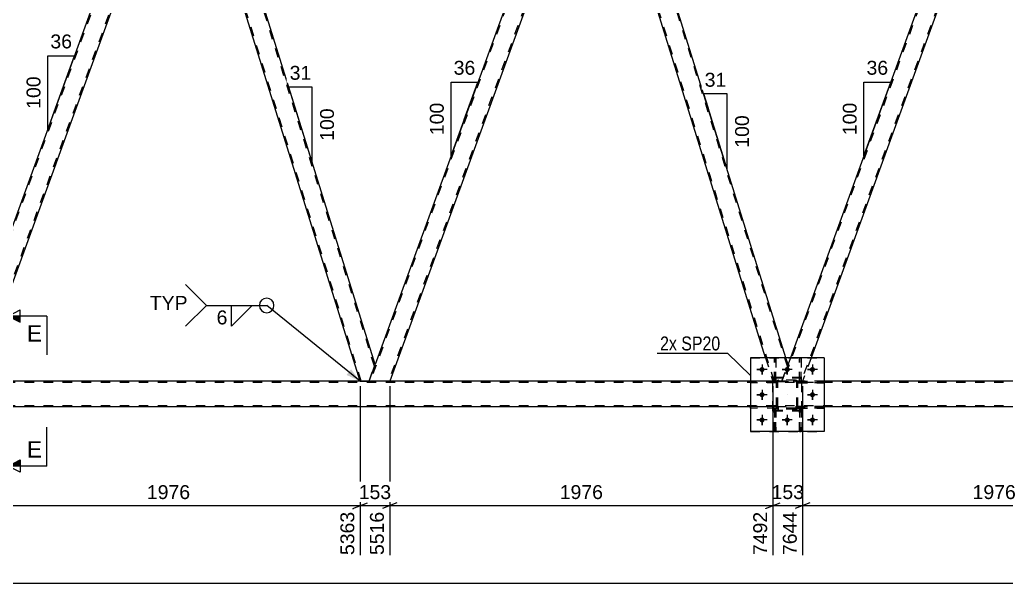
# Model space of a CAD drawing. Header units: millimetres. Extents: x -115 to 726, y -400 to 194.
# Drawn here: x 56.1 to 259.5, y -164.9 to -48.7 of the extents above; entities that cross this region are included whole.
import ezdxf

# ---------------------------------------------------------------- set-up
doc = ezdxf.new("R2010")
doc.units = ezdxf.units.MM
doc.linetypes.add('DXK_LINE_DOT2', pattern=[3.9198, 1.9599, -1.9599])
doc.linetypes.add('DXK_LINE_DOT3', pattern=[5.9187, 2.979, -0.9799, 0.9799, -0.9799])
doc.styles.add('Arial', font='arial.ttf', dxfattribs={"height": 0.2})
doc.styles.add('Arial Narrow', font='ARIALN.TTF', dxfattribs={"height": 0.2})

# ---------------------------------------------------------------- blocks, each defined once
blk = doc.blocks.new('Part-203724152-3119 - 2793')
at = {"color": 7, "linetype": 'DXK_LINE_DOT2'}
for p, q in [((212.16, -123.23), (206.76, -123.23)), ((206.76, -123.55), (206.76, -123.23)), ((212.16, -123.55), (206.76, -123.55)), ((211.56, -123.55), (211.56, -123.23)), ((212.16, -123.23), (212.16, -123.55))]:
    blk.add_line(p, q, dxfattribs=at)
blk = doc.blocks.new('Part-203724152-3107 - 2793')
at = {"color": 7, "linetype": 'DXK_LINE_DOT2'}
for p, q in [((216.92, -123.24), (216.92, -118.39)), ((216.92, -118.39), (217.24, -118.39)), ((217.24, -118.39), (217.24, -123.24)), ((216.92, -122.64), (217.24, -122.64)), ((217.24, -123.24), (216.92, -123.24))]:
    blk.add_line(p, q, dxfattribs=at)
blk = doc.blocks.new('Part-203724152-3131 - 2793')
at = {"color": 2, "linetype": 'Continuous'}
for p, q in [((221.96, -118.4), (206.76, -118.4)), ((206.76, -118.4), (206.76, -133.6)), ((221.96, -118.4), (221.96, -133.6)), ((221.96, -133.6), (206.76, -133.6))]:
    blk.add_line(p, q, dxfattribs=at)
blk = doc.blocks.new('Part-203724152-3016 - 2793')
at = {"color": 2, "linetype": 'Continuous'}
for p, q in [((91.37, -2), (89.82, -6.25)), ((92.69, -2), (91.37, -2)), ((129.39, -119.75), (92.69, -2)), ((126.28, -123.22), (89.82, -6.25)), ((128.12, -123.22), (129.39, -119.75))]:
    blk.add_line(p, q, dxfattribs=at)
at = {"color": 7, "linetype": 'DXK_LINE_DOT2'}
for p, q in [((129.25, -120.12), (92.43, -2)), ((126.53, -123.22), (89.96, -5.88)), ((126.28, -123.22), (128.12, -123.22))]:
    blk.add_line(p, q, dxfattribs=at)
blk = doc.blocks.new('Part-203724152-3021 - 2793')
at = {"color": 7, "linetype": 'DXK_LINE_DOT2'}
for p, q in [((257.64, -2), (213.51, -123.22)), ((261.38, -2), (217.26, -123.22)), ((257.64, -2), (257.65, -2)), ((261.64, -2), (260.09, -6.25)), ((215.02, -118.4), (213.26, -123.22)), ((219.27, -118.4), (217.52, -123.22)), ((217.52, -123.22), (213.26, -123.22))]:
    blk.add_line(p, q, dxfattribs=at)
at = {"color": 2, "linetype": 'Continuous'}
for p, q in [((257.38, -2), (215.02, -118.4)), ((257.38, -2), (261.64, -2)), ((260.09, -6.25), (219.27, -118.4))]:
    blk.add_line(p, q, dxfattribs=at)
blk = doc.blocks.new('Part-203724152-3041 - 2793')
at = {"color": 2, "linetype": 'Continuous'}
for p, q in [((176.5, -2), (174.96, -6.25)), ((177.82, -2), (176.5, -2)), ((214.1, -118.4), (177.82, -2)), ((209.91, -118.4), (174.96, -6.25))]:
    blk.add_line(p, q, dxfattribs=at)
at = {"color": 7, "linetype": 'DXK_LINE_DOT2'}
for p, q in [((214.39, -120.12), (177.57, -2)), ((211.67, -123.22), (175.09, -5.88)), ((209.91, -118.4), (211.41, -123.22)), ((213.26, -123.22), (214.52, -119.75)), ((214.52, -119.75), (214.1, -118.4)), ((211.41, -123.22), (213.26, -123.22))]:
    blk.add_line(p, q, dxfattribs=at)
blk = doc.blocks.new('Part-203724152-3051 - 2793')
at = {"color": 7, "linetype": 'DXK_LINE_DOT2'}
for p, q in [((43.25, -123.22), (87.37, -2)), ((46.99, -123.22), (91.11, -2)), ((87.11, -2), (86.97, -2.4)), ((90.62, -2), (87.11, -2)), ((87.37, -2), (87.39, -2)), ((89.82, -6.25), (91.37, -2)), ((42.99, -123.22), (44.75, -118.4)), ((47.25, -123.22), (49, -118.4)), ((47.25, -123.22), (42.99, -123.22))]:
    blk.add_line(p, q, dxfattribs=at)
at = {"color": 2, "linetype": 'Continuous'}
for p, q in [((91.37, -2), (90.62, -2)), ((44.75, -118.4), (86.97, -2.4)), ((49, -118.4), (89.82, -6.25))]:
    blk.add_line(p, q, dxfattribs=at)
blk = doc.blocks.new('Part-203724152-3056 - 2793')
at = {"color": 7, "linetype": 'DXK_LINE_DOT2'}
for p, q in [((172.5, -2), (128.38, -123.22)), ((176.25, -2), (132.13, -123.22)), ((172.5, -2), (172.52, -2)), ((176.5, -2), (174.96, -6.25)), ((128.12, -123.22), (129.39, -119.75)), ((132.38, -123.22), (128.12, -123.22))]:
    blk.add_line(p, q, dxfattribs=at)
at = {"color": 2, "linetype": 'Continuous'}
for p, q in [((172.25, -2), (129.39, -119.75)), ((176.5, -2), (172.25, -2)), ((174.96, -6.25), (132.38, -123.22))]:
    blk.add_line(p, q, dxfattribs=at)
blk = doc.blocks.new('Part-203724152-3103 - 2793')
at = {"color": 7, "linetype": 'DXK_LINE_DOT2'}
for p, q in [((217.36, -122.46), (211.36, -122.46)), ((211.36, -129.26), (211.36, -122.46)), ((217.36, -129.26), (217.36, -122.46)), ((217.36, -129.26), (211.36, -129.26))]:
    blk.add_line(p, q, dxfattribs=at)
blk = doc.blocks.new('Part-203724152-3102 - 2793')
at = {"color": 7, "linetype": 'DXK_LINE_DOT2'}
for p, q in [((217.36, -122.59), (211.36, -122.59)), ((211.36, -129.39), (211.36, -122.59)), ((217.36, -129.39), (217.36, -122.59)), ((217.36, -129.39), (211.36, -129.39))]:
    blk.add_line(p, q, dxfattribs=at)
blk = doc.blocks.new('Part-203724152-3104 - 2793')
at = {"color": 7, "linetype": 'DXK_LINE_DOT2'}
for p, q in [((212.16, -123.48), (212.2, -123.29)), ((212.2, -123.29), (212.16, -123.48)), ((212.16, -128.52), (212.16, -123.48)), ((212.4, -123.48), (212.42, -123.38)), ((212.4, -128.52), (212.4, -123.48)), ((212.42, -123.38), (212.47, -123.31)), ((212.46, -123.03), (212.64, -123)), ((212.64, -123), (212.46, -123.03)), ((212.47, -123.31), (212.55, -123.25)), ((212.55, -123.25), (212.64, -123.24)), ((216.08, -123), (212.64, -123)), ((212.64, -123.24), (216.08, -123.24)), ((216.08, -123), (216.27, -123.03)), ((216.27, -123.03), (216.08, -123)), ((216.08, -123.24), (216.18, -123.25)), ((216.18, -123.25), (216.25, -123.31)), ((216.25, -123.31), (216.31, -123.38)), ((216.31, -123.38), (216.32, -123.48)), ((216.32, -128.52), (216.32, -123.48)), ((216.53, -123.29), (216.56, -123.48)), ((216.56, -123.48), (216.53, -123.29)), ((216.56, -128.52), (216.56, -123.48)), ((212.2, -128.7), (212.16, -128.52)), ((212.16, -128.52), (212.2, -128.7)), ((212.42, -128.61), (212.4, -128.52)), ((212.47, -128.69), (212.42, -128.61)), ((212.64, -129), (212.46, -128.96)), ((212.46, -128.96), (212.64, -129)), ((212.55, -128.74), (212.47, -128.69)), ((212.64, -128.76), (212.55, -128.74)), ((216.08, -128.76), (212.64, -128.76)), ((216.08, -129), (212.64, -129)), ((216.18, -128.74), (216.08, -128.76)), ((216.27, -128.96), (216.08, -129)), ((216.08, -129), (216.27, -128.96)), ((216.25, -128.69), (216.18, -128.74)), ((216.31, -128.61), (216.25, -128.69)), ((216.32, -128.52), (216.31, -128.61)), ((216.56, -128.52), (216.53, -128.7)), ((216.53, -128.7), (216.56, -128.52))]:
    blk.add_line(p, q, dxfattribs=at)
at = {"color": 7, "linetype": 'DXK_LINE_DOT3'}
blk.add_line((214.36, -126), (214.36, -126), dxfattribs=at)
at = {"color": 7, "linetype": 'DXK_LINE_DOT2'}
for centre, start, end in [((212.64, -123.48), 112.5, 157.5), ((212.64, -123.48), 112.5, 157.5), ((216.08, -123.48), 22.5, 67.5), ((216.08, -123.48), 22.5, 67.5), ((212.64, -128.52), 202.5, 247.5), ((212.64, -128.52), 202.5, 247.5), ((216.08, -128.52), 292.5, 337.5), ((216.08, -128.52), 292.5, 337.5)]:
    blk.add_arc(centre, 0.48, start, end, dxfattribs=at)
blk = doc.blocks.new('Part-203724152-3105 - 2793')
at = {"color": 7, "linetype": 'DXK_LINE_DOT2'}
for p, q in [((216.92, -133.59), (216.92, -128.76)), ((216.92, -128.76), (217.24, -128.76)), ((216.92, -129.36), (217.24, -129.36)), ((217.24, -128.76), (217.24, -133.59)), ((217.24, -133.59), (216.92, -133.59))]:
    blk.add_line(p, q, dxfattribs=at)
blk = doc.blocks.new('Part-203724152-3106 - 2793')
at = {"color": 7, "linetype": 'DXK_LINE_DOT2'}
for p, q in [((211.72, -133.59), (211.72, -128.76)), ((211.72, -128.76), (212.04, -128.76)), ((211.72, -129.36), (212.04, -129.36)), ((212.04, -128.76), (212.04, -133.59)), ((212.04, -133.59), (211.72, -133.59))]:
    blk.add_line(p, q, dxfattribs=at)
blk = doc.blocks.new('Part-203724152-3108 - 2793')
at = {"color": 7, "linetype": 'DXK_LINE_DOT2'}
for p, q in [((211.72, -123.24), (211.72, -118.39)), ((211.72, -118.39), (212.04, -118.39)), ((212.04, -118.39), (212.04, -123.24)), ((211.72, -122.64), (212.04, -122.64)), ((212.04, -123.24), (211.72, -123.24))]:
    blk.add_line(p, q, dxfattribs=at)
blk = doc.blocks.new('Part-203724152-3109 - 2793')
at = {"color": 7, "linetype": 'DXK_LINE_DOT2'}
for p, q in [((212.16, -128.43), (206.76, -128.43)), ((206.76, -128.43), (206.76, -128.75)), ((212.16, -128.75), (206.76, -128.75)), ((211.56, -128.75), (211.56, -128.43)), ((212.16, -128.75), (212.16, -128.43))]:
    blk.add_line(p, q, dxfattribs=at)
blk = doc.blocks.new('Part-203724152-3110 - 2793')
at = {"color": 7, "linetype": 'DXK_LINE_DOT2'}
for p, q in [((212.16, -123.23), (206.76, -123.23)), ((206.76, -123.23), (206.76, -123.55)), ((212.16, -123.55), (206.76, -123.55)), ((211.56, -123.55), (211.56, -123.23)), ((212.16, -123.55), (212.16, -123.23))]:
    blk.add_line(p, q, dxfattribs=at)
blk = doc.blocks.new('Part-203724152-3111 - 2793')
at = {"color": 7, "linetype": 'DXK_LINE_DOT2'}
for p, q in [((221.96, -128.43), (216.56, -128.43)), ((216.56, -128.43), (216.56, -128.75)), ((216.56, -128.75), (221.96, -128.75)), ((217.16, -128.75), (217.16, -128.43)), ((221.96, -128.75), (221.96, -128.43))]:
    blk.add_line(p, q, dxfattribs=at)
blk = doc.blocks.new('Part-203724152-3112 - 2793')
at = {"color": 7, "linetype": 'DXK_LINE_DOT2'}
for p, q in [((221.96, -123.23), (216.56, -123.23)), ((216.56, -123.23), (216.56, -123.55)), ((216.56, -123.55), (221.96, -123.55)), ((217.16, -123.55), (217.16, -123.23)), ((221.96, -123.55), (221.96, -123.23))]:
    blk.add_line(p, q, dxfattribs=at)
blk = doc.blocks.new('Part-203724152-3113 - 2793')
at = {"color": 7, "linetype": 'DXK_LINE_DOT2'}
for p, q in [((212.16, -123.48), (212.2, -123.29)), ((212.2, -123.29), (212.16, -123.48)), ((212.16, -128.52), (212.16, -123.48)), ((212.4, -123.48), (212.42, -123.38)), ((212.4, -128.52), (212.4, -123.48)), ((212.42, -123.38), (212.47, -123.31)), ((212.46, -123.03), (212.64, -123)), ((212.64, -123), (212.46, -123.03)), ((212.47, -123.31), (212.55, -123.25)), ((212.55, -123.25), (212.64, -123.24)), ((216.08, -123), (212.64, -123)), ((212.64, -123.24), (216.08, -123.24)), ((216.08, -123), (216.27, -123.03)), ((216.27, -123.03), (216.08, -123)), ((216.08, -123.24), (216.18, -123.25)), ((216.18, -123.25), (216.25, -123.31)), ((216.25, -123.31), (216.31, -123.38)), ((216.31, -123.38), (216.32, -123.48)), ((216.32, -128.52), (216.32, -123.48)), ((216.53, -123.29), (216.56, -123.48)), ((216.56, -123.48), (216.53, -123.29)), ((216.56, -128.52), (216.56, -123.48)), ((212.2, -128.7), (212.16, -128.52)), ((212.16, -128.52), (212.2, -128.7)), ((212.42, -128.61), (212.4, -128.52)), ((212.47, -128.69), (212.42, -128.61)), ((212.64, -129), (212.46, -128.96)), ((212.46, -128.96), (212.64, -129)), ((212.55, -128.74), (212.47, -128.69)), ((212.64, -128.76), (212.55, -128.74)), ((216.08, -128.76), (212.64, -128.76)), ((216.08, -129), (212.64, -129)), ((216.18, -128.74), (216.08, -128.76)), ((216.27, -128.96), (216.08, -129)), ((216.08, -129), (216.27, -128.96)), ((216.25, -128.69), (216.18, -128.74)), ((216.31, -128.61), (216.25, -128.69)), ((216.32, -128.52), (216.31, -128.61)), ((216.56, -128.52), (216.53, -128.7)), ((216.53, -128.7), (216.56, -128.52))]:
    blk.add_line(p, q, dxfattribs=at)
at = {"color": 7, "linetype": 'DXK_LINE_DOT3'}
blk.add_line((214.36, -126), (214.36, -126), dxfattribs=at)
at = {"color": 7, "linetype": 'DXK_LINE_DOT2'}
for centre, start, end in [((212.64, -123.48), 112.5, 157.5), ((212.64, -123.48), 112.5, 157.5), ((216.08, -123.48), 22.5, 67.5), ((216.08, -123.48), 22.5, 67.5), ((212.64, -128.52), 202.5, 247.5), ((212.64, -128.52), 202.5, 247.5), ((216.08, -128.52), 292.5, 337.5), ((216.08, -128.52), 292.5, 337.5)]:
    blk.add_arc(centre, 0.48, start, end, dxfattribs=at)
blk = doc.blocks.new('Part-203724152-3114 - 2793')
at = {"color": 7, "linetype": 'DXK_LINE_DOT2'}
for p, q in [((217.24, -128.76), (216.92, -128.76)), ((216.92, -128.76), (216.92, -133.59)), ((216.92, -129.36), (217.24, -129.36)), ((217.24, -133.59), (217.24, -128.76)), ((216.92, -133.59), (217.24, -133.59))]:
    blk.add_line(p, q, dxfattribs=at)
blk = doc.blocks.new('Part-203724152-3115 - 2793')
at = {"color": 7, "linetype": 'DXK_LINE_DOT2'}
for p, q in [((212.04, -128.76), (211.72, -128.76)), ((211.72, -128.76), (211.72, -133.59)), ((211.72, -129.36), (212.04, -129.36)), ((212.04, -133.59), (212.04, -128.76)), ((211.72, -133.59), (212.04, -133.59))]:
    blk.add_line(p, q, dxfattribs=at)
blk = doc.blocks.new('Part-203724152-3116 - 2793')
at = {"color": 2, "linetype": 'Continuous'}
for p, q in [((216.92, -118.4), (216.92, -118.39)), ((217.24, -118.39), (216.92, -118.39)), ((217.24, -118.4), (217.24, -118.39))]:
    blk.add_line(p, q, dxfattribs=at)
at = {"color": 7, "linetype": 'DXK_LINE_DOT2'}
for p, q in [((216.92, -123.24), (216.92, -118.4)), ((217.24, -123.24), (217.24, -118.4)), ((216.92, -122.64), (217.24, -122.64)), ((217.24, -123.24), (216.92, -123.24))]:
    blk.add_line(p, q, dxfattribs=at)
blk = doc.blocks.new('Part-203724152-3117 - 2793')
at = {"color": 2, "linetype": 'Continuous'}
for p, q in [((211.72, -118.4), (211.72, -118.39)), ((212.04, -118.39), (211.72, -118.39)), ((212.04, -118.4), (212.04, -118.39))]:
    blk.add_line(p, q, dxfattribs=at)
at = {"color": 7, "linetype": 'DXK_LINE_DOT2'}
for p, q in [((211.72, -123.24), (211.72, -118.4)), ((212.04, -123.24), (212.04, -118.4)), ((211.72, -122.64), (212.04, -122.64)), ((212.04, -123.24), (211.72, -123.24))]:
    blk.add_line(p, q, dxfattribs=at)
blk = doc.blocks.new('Part-203724152-3118 - 2793')
at = {"color": 7, "linetype": 'DXK_LINE_DOT2'}
for p, q in [((212.16, -128.43), (206.76, -128.43)), ((206.76, -128.75), (206.76, -128.43)), ((212.16, -128.75), (206.76, -128.75)), ((211.56, -128.75), (211.56, -128.43)), ((212.16, -128.43), (212.16, -128.75))]:
    blk.add_line(p, q, dxfattribs=at)
blk = doc.blocks.new('Part-203724152-3120 - 2793')
at = {"color": 7, "linetype": 'DXK_LINE_DOT2'}
for p, q in [((216.56, -128.75), (216.56, -128.43)), ((216.56, -128.43), (221.96, -128.43)), ((221.96, -128.75), (216.56, -128.75)), ((217.16, -128.75), (217.16, -128.43)), ((221.96, -128.43), (221.96, -128.75))]:
    blk.add_line(p, q, dxfattribs=at)
blk = doc.blocks.new('Part-203724152-3121 - 2793')
at = {"color": 7, "linetype": 'DXK_LINE_DOT2'}
for p, q in [((216.56, -123.55), (216.56, -123.23)), ((216.56, -123.23), (221.96, -123.23)), ((221.96, -123.55), (216.56, -123.55)), ((217.16, -123.55), (217.16, -123.23)), ((221.96, -123.23), (221.96, -123.55))]:
    blk.add_line(p, q, dxfattribs=at)
blk = doc.blocks.new('Part-203724152-3126 - 2793')
at = {"color": 7, "linetype": 'DXK_LINE_DOT2'}
for p, q in [((206.76, -118.4), (221.96, -118.4)), ((206.76, -118.4), (206.76, -133.6)), ((221.96, -118.4), (221.96, -133.6)), ((206.76, -133.6), (221.96, -133.6))]:
    blk.add_line(p, q, dxfattribs=at)
blk = doc.blocks.new('Part-203724152-3410 - 2793')
at = {"color": 7, "linetype": 'DXK_LINE_DOT2'}
for p, q in [((623.52, -123.46), (-50.14, -123.46)), ((221.96, -123.22), (206.76, -123.22)), ((623.52, -128.26), (-50.14, -128.26)), ((221.96, -128.5), (206.76, -128.5))]:
    blk.add_line(p, q, dxfattribs=at)
at = {"color": 2, "linetype": 'Continuous'}
for p, q in [((206.76, -123.22), (51.7, -123.22)), ((462.18, -123.22), (221.96, -123.22)), ((206.76, -128.5), (51.7, -128.5)), ((462.18, -128.5), (221.96, -128.5))]:
    blk.add_line(p, q, dxfattribs=at)
blk = doc.blocks.new('Bolt-203724152-3416 - 2793')
at = {"color": 1, "linetype": 'Continuous'}
for p, q in [((209.16, -119.76), (209.16, -120.45)), ((214.36, -119.76), (214.36, -120.45)), ((219.56, -119.76), (219.56, -120.45)), ((208.12, -120.8), (208.82, -120.8)), ((209.16, -121.84), (209.16, -121.14)), ((210.2, -120.8), (209.51, -120.8)), ((213.32, -120.8), (214.02, -120.8)), ((214.36, -121.84), (214.36, -121.14)), ((215.4, -120.8), (214.71, -120.8)), ((218.52, -120.8), (219.22, -120.8)), ((219.56, -121.84), (219.56, -121.14)), ((220.6, -120.8), (219.91, -120.8)), ((208.12, -126), (208.82, -126)), ((209.16, -124.96), (209.16, -125.65)), ((210.2, -126), (209.51, -126)), ((218.52, -126), (219.22, -126)), ((219.56, -124.96), (219.56, -125.65)), ((220.6, -126), (219.91, -126)), ((209.16, -127.04), (209.16, -126.34)), ((219.56, -127.04), (219.56, -126.34)), ((209.16, -130.16), (209.16, -130.85)), ((214.36, -130.16), (214.36, -130.85)), ((219.56, -130.16), (219.56, -130.85)), ((208.12, -131.2), (208.82, -131.2)), ((209.16, -132.24), (209.16, -131.54)), ((210.2, -131.2), (209.51, -131.2)), ((213.32, -131.2), (214.02, -131.2)), ((214.36, -132.24), (214.36, -131.54)), ((215.4, -131.2), (214.71, -131.2)), ((218.52, -131.2), (219.22, -131.2)), ((219.56, -132.24), (219.56, -131.54)), ((220.6, -131.2), (219.91, -131.2))]:
    blk.add_line(p, q, dxfattribs=at)
blk = doc.blocks.new('Bolt-203724152-3417 - 2793')
at = {"linetype": 'Continuous'}
for points in [[(209.68, -120.8, -1), (208.64, -120.8, -1)], [(214.88, -120.8, -1), (213.84, -120.8, -1)], [(220.08, -120.8, -1), (219.04, -120.8, -1)], [(209.68, -126, -1), (208.64, -126, -1)], [(220.08, -126, -1), (219.04, -126, -1)], [(209.68, -131.2, -1), (208.64, -131.2, -1)], [(214.88, -131.2, -1), (213.84, -131.2, -1)], [(220.08, -131.2, -1), (219.04, -131.2, -1)]]:
    blk.add_hatch(color=1, dxfattribs=at).paths.add_polyline_path(points)
at = {"color": 1, "linetype": 'Continuous'}
for p, q in [((209.16, -119.76), (209.16, -121.84)), ((214.36, -119.76), (214.36, -121.84)), ((219.56, -119.76), (219.56, -121.84)), ((210.2, -120.8), (208.12, -120.8)), ((215.4, -120.8), (213.32, -120.8)), ((220.6, -120.8), (218.52, -120.8)), ((210.2, -126), (208.12, -126)), ((209.16, -124.96), (209.16, -127.04)), ((220.6, -126), (218.52, -126)), ((219.56, -124.96), (219.56, -127.04)), ((209.16, -130.16), (209.16, -132.24)), ((214.36, -130.16), (214.36, -132.24)), ((219.56, -130.16), (219.56, -132.24)), ((210.2, -131.2), (208.12, -131.2)), ((215.4, -131.2), (213.32, -131.2)), ((220.6, -131.2), (218.52, -131.2))]:
    blk.add_line(p, q, dxfattribs=at)
blk = doc.blocks.new('AngleDimension-203724152-12946 - 2793')
at = {"color": 7, "linetype": 'Continuous'}
for p, q in [((198.09, -67.02), (197.15, -64.01)), ((201.97, -64.01), (197.15, -64.01)), ((201.97, -79.48), (197.15, -64.01)), ((201.97, -79.48), (201.97, -64.01))]:
    blk.add_line(p, q, dxfattribs=at)
at = {"color": 0}
for points in [[(202.38, -63.11), (202.38, -58.91), (196.74, -58.91), (196.74, -63.11)], [(207.07, -67.81), (202.87, -67.81), (202.87, -75.68), (207.07, -75.68)]]:
    blk.add_wipeout(points, dxfattribs=at)
at = {"color": 3, "style": 'Arial'}
blk.add_text('31', height=2.865, dxfattribs=at).set_placement((197.34, -62.51))
blk.add_text('100', height=2.865, rotation=90.0002, dxfattribs=at).set_placement((206.47, -75.08))
blk = doc.blocks.new('StraightDimension-203724152-3857 - 2793')
at = {"color": 7, "linetype": 'Continuous'}
blk.add_line((-59.4, -164.86), (667.81, -164.86), dxfattribs=at)
blk = doc.blocks.new('StraightDimension-203724152-3600 - 2793')
at = {"color": 7, "linetype": 'Continuous'}
for p, q in [((211.41, -124.22), (211.41, -159.04)), ((217.52, -124.22), (217.52, -159.04)), ((209.91, -149.45), (212.91, -148.25)), ((219.02, -148.25), (216.02, -149.45)), ((211.41, -148.85), (217.52, -148.85))]:
    blk.add_line(p, q, dxfattribs=at)
at = {"color": 0}
blk.add_wipeout([(218.4, -148.1), (218.4, -143.9), (210.53, -143.9), (210.53, -148.1)], dxfattribs=at)
at = {"color": 0, "linetype": 'Continuous'}
blk.add_wipeout([(216.92, -149.55), (212.72, -149.55), (212.72, -159.64), (216.92, -159.64)], dxfattribs=at)
at = {"color": 3, "style": 'Arial'}
blk.add_text('153', height=2.865, dxfattribs=at).set_placement((211.13, -147.5))
at = {"color": 3, "linetype": 'Continuous', "style": 'Arial'}
blk.add_text('7644', height=2.865, rotation=90.0002, dxfattribs=at).set_placement((216.32, -159.04))
blk = doc.blocks.new('StraightDimension-203724152-3654 - 2793')
at = {"color": 7, "linetype": 'Continuous'}
for p, q in [((47.25, -124.22), (47.25, -159.04)), ((126.28, -124.22), (126.28, -159.04)), ((48.75, -148.25), (45.75, -149.45)), ((124.78, -149.45), (127.78, -148.25)), ((47.25, -148.85), (126.28, -148.85))]:
    blk.add_line(p, q, dxfattribs=at)
at = {"color": 0}
blk.add_wipeout([(91.81, -148.1), (91.81, -143.9), (81.72, -143.9), (81.72, -148.1)], dxfattribs=at)
at = {"color": 0, "linetype": 'Continuous'}
blk.add_wipeout([(125.68, -149.55), (121.48, -149.55), (121.48, -159.64), (125.68, -159.64)], dxfattribs=at)
at = {"color": 3, "style": 'Arial'}
blk.add_text('1976', height=2.865, dxfattribs=at).set_placement((82.32, -147.5))
at = {"color": 3, "linetype": 'Continuous', "style": 'Arial'}
blk.add_text('5363', height=2.865, rotation=90.0002, dxfattribs=at).set_placement((125.08, -159.04))
blk = doc.blocks.new('AngleDimension-203724152-4259 - 2793')
at = {"color": 7, "linetype": 'Continuous'}
for p, q in [((61.87, -56.11), (67.42, -56.11)), ((61.87, -71.34), (67.42, -56.11)), ((61.87, -71.34), (61.87, -56.11)), ((62.92, -68.46), (67.42, -56.11))]:
    blk.add_line(p, q, dxfattribs=at)
at = {"color": 0}
for points in [[(67.47, -55.21), (67.47, -51.01), (61.82, -51.01), (61.82, -55.21)], [(60.97, -59.79), (56.77, -59.79), (56.77, -67.66), (60.97, -67.66)]]:
    blk.add_wipeout(points, dxfattribs=at)
at = {"color": 3, "style": 'Arial'}
blk.add_text('36', height=2.865, dxfattribs=at).set_placement((62.42, -54.61))
blk.add_text('100', height=2.865, rotation=90.0002, dxfattribs=at).set_placement((60.37, -67.06))
blk = doc.blocks.new('AngleDimension-203724152-4492 - 2793')
at = {"color": 7, "linetype": 'Continuous'}
for p, q in [((145.03, -61.54), (150.57, -61.54)), ((145.03, -76.76), (150.57, -61.54)), ((145.03, -76.76), (145.03, -61.54)), ((147.75, -69.3), (150.57, -61.54))]:
    blk.add_line(p, q, dxfattribs=at)
at = {"color": 0}
for points in [[(150.63, -60.64), (150.63, -56.44), (144.98, -56.44), (144.98, -60.64)], [(144.13, -65.22), (139.93, -65.22), (139.93, -73.09), (144.13, -73.09)]]:
    blk.add_wipeout(points, dxfattribs=at)
at = {"color": 3, "style": 'Arial'}
blk.add_text('36', height=2.865, dxfattribs=at).set_placement((145.58, -60.04))
blk.add_text('100', height=2.865, rotation=90.0002, dxfattribs=at).set_placement((143.53, -72.49))
blk = doc.blocks.new('StraightDimension-203724152-3582 - 2793')
at = {"color": 7, "linetype": 'Continuous'}
for p, q in [((217.52, -124.22), (217.52, -159.04)), ((296.55, -124.22), (296.55, -159.04)), ((219.02, -148.25), (216.02, -149.45)), ((295.05, -149.45), (298.05, -148.25)), ((217.52, -148.85), (296.55, -148.85))]:
    blk.add_line(p, q, dxfattribs=at)
at = {"color": 0}
blk.add_wipeout([(262.08, -148.1), (262.08, -143.9), (251.98, -143.9), (251.98, -148.1)], dxfattribs=at)
at = {"color": 0, "linetype": 'Continuous'}
blk.add_wipeout([(295.95, -149.55), (291.75, -149.55), (291.75, -159.64), (295.95, -159.64)], dxfattribs=at)
at = {"color": 3, "style": 'Arial'}
blk.add_text('1976', height=2.865, dxfattribs=at).set_placement((252.58, -147.5))
at = {"color": 3, "linetype": 'Continuous', "style": 'Arial'}
blk.add_text('9620', height=2.865, rotation=90.0002, dxfattribs=at).set_placement((295.35, -159.04))
blk = doc.blocks.new('StraightDimension-203724152-3618 - 2793')
at = {"color": 7, "linetype": 'Continuous'}
for p, q in [((132.38, -124.22), (132.38, -159.04)), ((211.41, -124.22), (211.41, -159.04)), ((133.88, -148.25), (130.88, -149.45)), ((209.91, -149.45), (212.91, -148.25)), ((132.38, -148.85), (211.41, -148.85))]:
    blk.add_line(p, q, dxfattribs=at)
at = {"color": 0}
blk.add_wipeout([(176.95, -148.1), (176.95, -143.9), (166.85, -143.9), (166.85, -148.1)], dxfattribs=at)
at = {"color": 0, "linetype": 'Continuous'}
blk.add_wipeout([(210.81, -149.55), (206.61, -149.55), (206.61, -159.64), (210.81, -159.64)], dxfattribs=at)
at = {"color": 3, "style": 'Arial'}
blk.add_text('1976', height=2.865, dxfattribs=at).set_placement((167.45, -147.5))
at = {"color": 3, "linetype": 'Continuous', "style": 'Arial'}
blk.add_text('7492', height=2.865, rotation=90.0002, dxfattribs=at).set_placement((210.21, -159.04))
blk = doc.blocks.new('StraightDimension-203724152-3636 - 2793')
at = {"color": 7, "linetype": 'Continuous'}
for p, q in [((126.28, -124.22), (126.28, -159.04)), ((132.38, -124.22), (132.38, -159.04)), ((124.78, -149.45), (127.78, -148.25)), ((133.88, -148.25), (130.88, -149.45)), ((126.28, -148.85), (132.38, -148.85))]:
    blk.add_line(p, q, dxfattribs=at)
at = {"color": 0}
blk.add_wipeout([(133.27, -148.1), (133.27, -143.9), (125.4, -143.9), (125.4, -148.1)], dxfattribs=at)
at = {"color": 0, "linetype": 'Continuous'}
blk.add_wipeout([(131.78, -149.55), (127.58, -149.55), (127.58, -159.64), (131.78, -159.64)], dxfattribs=at)
at = {"color": 3, "style": 'Arial'}
blk.add_text('153', height=2.865, dxfattribs=at).set_placement((126, -147.5))
at = {"color": 3, "linetype": 'Continuous', "style": 'Arial'}
blk.add_text('5516', height=2.865, rotation=90.0002, dxfattribs=at).set_placement((131.18, -159.04))
blk = doc.blocks.new('AngleDimension-203724152-4560 - 2793')
at = {"color": 7, "linetype": 'Continuous'}
for p, q in [((230.17, -61.54), (235.71, -61.54)), ((230.17, -76.76), (235.71, -61.54)), ((230.17, -76.76), (230.17, -61.54)), ((232.89, -69.3), (235.71, -61.54))]:
    blk.add_line(p, q, dxfattribs=at)
at = {"color": 0}
for points in [[(235.76, -60.64), (235.76, -56.44), (230.11, -56.44), (230.11, -60.64)], [(229.27, -65.22), (225.07, -65.22), (225.07, -73.09), (229.27, -73.09)]]:
    blk.add_wipeout(points, dxfattribs=at)
at = {"color": 3, "style": 'Arial'}
blk.add_text('36', height=2.865, dxfattribs=at).set_placement((230.71, -60.04))
blk.add_text('100', height=2.865, rotation=90.0002, dxfattribs=at).set_placement((228.67, -72.49))
blk = doc.blocks.new('AngleDimension-203724152-12932 - 2793')
at = {"color": 7, "linetype": 'Continuous'}
for p, q in [((114.22, -71.07), (111.57, -62.58)), ((116.39, -62.58), (111.57, -62.58)), ((116.39, -78.05), (111.57, -62.58)), ((116.39, -78.05), (116.39, -62.58))]:
    blk.add_line(p, q, dxfattribs=at)
at = {"color": 0}
for points in [[(116.8, -61.68), (116.8, -57.48), (111.16, -57.48), (111.16, -61.68)], [(121.49, -66.38), (117.29, -66.38), (117.29, -74.25), (121.49, -74.25)]]:
    blk.add_wipeout(points, dxfattribs=at)
at = {"color": 3, "style": 'Arial'}
blk.add_text('31', height=2.865, dxfattribs=at).set_placement((111.76, -61.08))
blk.add_text('100', height=2.865, rotation=90.0002, dxfattribs=at).set_placement((120.89, -73.65))
blk = doc.blocks.new('MarkSet-203724152-4721 - 2793')
at = {"color": 30, "linetype": 'Continuous'}
blk.add_line((206.76, -122.04), (202.05, -117.46), dxfattribs=at)
at = {"color": 0}
blk.add_wipeout([(191.61, -116.86), (191.61, -113.86), (188.14, -113.86), (188.14, -116.86)], dxfattribs=at)
blk.add_wipeout([(191.61, -116.86), (191.61, -113.86), (188.14, -113.86), (188.14, -116.86)], dxfattribs=at)
blk.add_wipeout([(200.55, -116.86), (200.55, -113.86), (192.51, -113.86), (192.51, -116.86)], dxfattribs=at)
blk.add_wipeout([(200.55, -116.86), (200.55, -113.86), (192.51, -113.86), (192.51, -116.86)], dxfattribs=at)
at = {"color": 30, "linetype": 'Continuous'}
blk.add_line((187.54, -117.46), (202.05, -117.46), dxfattribs=at)
at = {"color": 3, "style": 'Arial Narrow'}
for s, p in [('2x', (188.14, -116.86)), ('SP20', (192.51, -116.86))]:
    blk.add_text(s, height=2.863, dxfattribs=at).set_placement(p)
blk = doc.blocks.new('SectionMark-203724152-4685 - 2793')
at = {"linetype": 'Continuous'}
for points in [[(56.2, -109.78), (56.2, -111.03), (53.7, -109.78)], [(56.2, -139.44), (56.2, -140.69), (53.7, -140.69)]]:
    blk.add_hatch(color=6, dxfattribs=at).paths.add_polyline_path(points)
at = {"color": 6, "linetype": 'Continuous'}
for p, q in [((53.7, -109.78), (56.2, -108.53)), ((61.7, -109.78), (53.7, -109.78)), ((53.7, -109.78), (56.2, -111.03)), ((56.2, -111.03), (56.2, -108.53)), ((53.7, -140.69), (56.2, -139.44)), ((56.2, -139.44), (56.2, -141.94)), ((61.7, -140.69), (53.7, -140.69)), ((56.2, -141.94), (53.7, -140.69))]:
    blk.add_line(p, q, dxfattribs=at)
at = {"color": 0, "linetype": 'Continuous'}
for points in [[(60.7, -115.03), (60.7, -111.53), (57.59, -111.53), (57.59, -115.03)], [(60.7, -138.94), (60.7, -135.44), (57.59, -135.44), (57.59, -138.94)]]:
    blk.add_wipeout(points, dxfattribs=at)
at = {"color": 6, "linetype": 'Continuous'}
for p, q in [((61.7, -109.78), (61.7, -117.78)), ((61.7, -140.69), (61.7, -132.69))]:
    blk.add_line(p, q, dxfattribs=at)
at = {"color": 3, "linetype": 'Continuous', "style": 'Arial'}
for p in [(57.59, -115.03), (57.59, -138.94)]:
    blk.add_text('E', height=3.34, dxfattribs=at).set_placement(p)
blk = doc.blocks.new('WeldMark-203724152-13051 - 2793')
at = {"linetype": 'Continuous'}
blk.add_hatch(color=30, dxfattribs=at).paths.add_polyline_path([(124.42, -120.75), (126.28, -123.22), (123.48, -121.91)])
at = {"color": 3, "linetype": 'Continuous'}
for q in [(90.31, -103.31), (90.31, -111.89)]:
    blk.add_line((94.59, -107.6), q, dxfattribs=at)
at = {"color": 30, "linetype": 'Continuous'}
blk.add_line((126.28, -123.22), (107.02, -107.6), dxfattribs=at)
at = {"color": 3, "linetype": 'Continuous'}
for start, end in [(90, 270), (270, 90)]:
    blk.add_arc((107.02, -107.6), 1.5, start, end, dxfattribs=at)
at = {"color": 0}
blk.add_wipeout([(99.12, -111.7), (99.12, -108.3), (96.49, -108.3), (96.49, -111.7)], dxfattribs=at)
at = {"color": 30, "linetype": 'Continuous'}
blk.add_line((94.59, -107.6), (107.02, -107.6), dxfattribs=at)
at = {"color": 3, "linetype": 'Continuous'}
for p, q in [((99.77, -107.6), (104.06, -107.6)), ((104.06, -107.6), (99.77, -111.89)), ((99.77, -111.89), (99.77, -107.6))]:
    blk.add_line(p, q, dxfattribs=at)
at = {"color": 3, "style": 'Arial'}
blk.add_text('6', height=2.87, dxfattribs=at).set_placement((96.69, -111.5))
at = {"color": 0, "linetype": 'Continuous'}
blk.add_wipeout([(90.69, -108.5), (90.69, -105.5), (82.92, -105.5), (82.92, -108.5)], dxfattribs=at)
blk.add_wipeout([(90.69, -108.5), (90.69, -105.5), (82.92, -105.5), (82.92, -108.5)], dxfattribs=at)
at = {"color": 3, "linetype": 'Continuous', "style": 'Arial'}
blk.add_text('TYP', height=2.865, dxfattribs=at).set_placement((82.92, -108.5))

msp = doc.modelspace()

# ---------------------------------------------------------------- block references
for name in ['Part-203724152-3051 - 2793', 'Part-203724152-3016 - 2793', 'Part-203724152-3056 - 2793', 'Part-203724152-3041 - 2793', 'Part-203724152-3021 - 2793', 'Part-203724152-3131 - 2793', 'Part-203724152-3126 - 2793', 'Bolt-203724152-3416 - 2793', 'Bolt-203724152-3417 - 2793', 'Part-203724152-3108 - 2793', 'Part-203724152-3117 - 2793', 'Part-203724152-3107 - 2793', 'Part-203724152-3116 - 2793', 'Part-203724152-3410 - 2793', 'Part-203724152-3119 - 2793', 'Part-203724152-3110 - 2793', 'Part-203724152-3103 - 2793', 'Part-203724152-3102 - 2793', 'Part-203724152-3104 - 2793', 'Part-203724152-3113 - 2793', 'Part-203724152-3112 - 2793', 'Part-203724152-3121 - 2793', 'Part-203724152-3109 - 2793', 'Part-203724152-3118 - 2793', 'Part-203724152-3106 - 2793', 'Part-203724152-3115 - 2793', 'Part-203724152-3111 - 2793', 'Part-203724152-3120 - 2793', 'Part-203724152-3105 - 2793', 'Part-203724152-3114 - 2793']:
    msp.add_blockref(name, (0, 0))

# ---------------------------------------------------------------- next in the draw order: block references
msp.add_blockref('AngleDimension-203724152-12946 - 2793', (0, 0))

# ---------------------------------------------------------------- next in the draw order: block references
msp.add_blockref('StraightDimension-203724152-3857 - 2793', (0, 0))

# ---------------------------------------------------------------- next in the draw order: block references
for name in ['AngleDimension-203724152-4259 - 2793', 'AngleDimension-203724152-4492 - 2793', 'AngleDimension-203724152-4560 - 2793', 'AngleDimension-203724152-12932 - 2793', 'MarkSet-203724152-4721 - 2793', 'StraightDimension-203724152-3654 - 2793', 'StraightDimension-203724152-3600 - 2793']:
    msp.add_blockref(name, (0, 0))

# ---------------------------------------------------------------- next in the draw order: block references
for name in ['SectionMark-203724152-4685 - 2793', 'StraightDimension-203724152-3618 - 2793', 'StraightDimension-203724152-3582 - 2793']:
    msp.add_blockref(name, (0, 0))

# ---------------------------------------------------------------- next in the draw order: block references
msp.add_blockref('StraightDimension-203724152-3636 - 2793', (0, 0))

# ---------------------------------------------------------------- next in the draw order: block references
msp.add_blockref('WeldMark-203724152-13051 - 2793', (0, 0))

doc.saveas('drawing.dxf')
